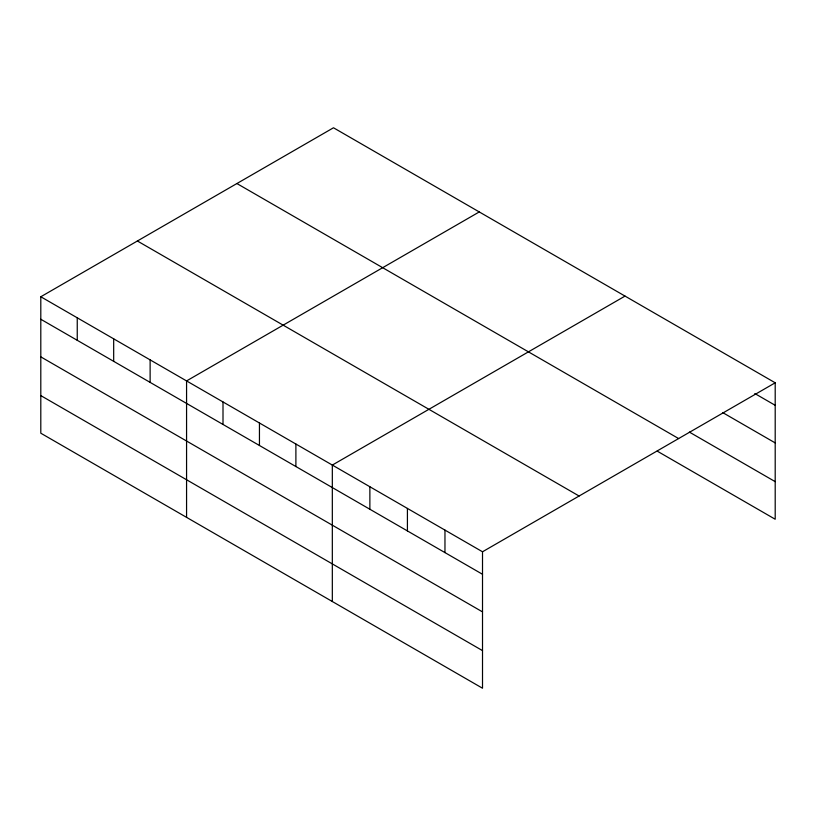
<?xml version="1.0" encoding="UTF-8"?>
<svg xmlns="http://www.w3.org/2000/svg" width="816" height="816" viewBox="0 0 816 816"><rect width="100%" height="100%" fill="white"/><g stroke="black" fill="none" stroke-linecap="round" stroke-linejoin="round"><path stroke-width="1.22" d="M482.511 611.888L482.511 551.779L40.8 296.759L40.8 433.204L482.511 688.225L482.511 611.888L40.8 356.867M657.196 451.115L775.2 519.241L775.2 382.796L333.489 127.775L40.8 296.759M479.257 211.936L186.568 380.919L186.568 517.354M625.015 296.096L332.326 465.069L332.326 601.514M482.511 551.779L775.2 382.796M754.82 393.536L775.2 405.307M722.639 412.549L775.2 442.904M689.377 432.092L775.2 481.644M236.905 183.539L678.616 438.559M137.384 240.995L579.095 496.016M40.8 319.26L482.511 574.28M40.8 395.597L482.511 650.617M444.965 530.104L444.965 552.605M407.419 508.429L407.419 530.93M369.872 486.754L369.872 509.255M295.892 444.037L295.892 466.538M259.447 422.994L259.447 445.495M223.003 401.962L223.003 424.463M150.124 359.876L150.124 382.378M113.679 338.844L113.679 361.345M77.245 317.801L77.245 340.303"/></g></svg>
